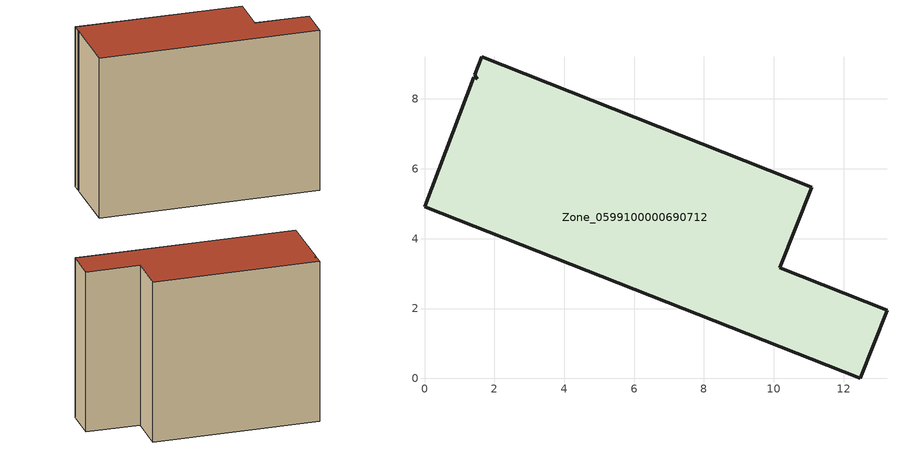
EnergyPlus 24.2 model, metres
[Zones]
Zone_0599100000690712
 floor ground (C_G): 1.41,8.62 1.52,8.59 1.44,8.69 1.64,9.21 11.08,5.47 10.17,3.17 13.24,1.95 12.47,0 0,4.91 z0
 wall outside (C_F): 1.64,9.21 1.44,8.69 1.52,8.59 1.41,8.62 0,4.91 12.47,0 13.24,1.95 10.17,3.17 11.08,5.47 1.64,9.21 z0:10.21
 roof outside (C_R): 1.52,8.59 1.41,8.62 0,4.91 12.47,0 13.24,1.95 10.17,3.17 11.08,5.47 1.64,9.21 1.44,8.69 z10.21
[BUILDING]
Pand.0599100000690712: North Axis=0; Terrain=City; Loads Convergence Tolerance Value=0.04; Temperature Convergence Tolerance Value=0.4; Solar Distribution=FullExterior; Maximum Number of Warmup Days=25; Minimum Number of Warmup Days=1
[Site:Location]
Rotterdam.The.Hague.AP_ZH_NLD Design_Conditions: Latitude=51.96; Longitude=4.45; Time Zone=1; Elevation=-4.5
[SITE:GROUNDTEMPERATURE:BUILDINGSURFACE]
18, 18, 18, 18, 18, 18, 18, 18, 18, 18, 18, 18
[MATERIAL] Thermal Absorptance=0.9; Solar Absorptance=0.7; Visible Absorptance=0.7
Name | Roughness | Thickness | Conductivity | Density | Specific Heat
G.TI.1946 | MediumSmooth | 0.15 | 1 | 540 | 1210
F.TI.1946 | Rough | 0.3 | 0.857143 | 1920 | 840
R.TI.1946 | MediumRough | 0.2 | 0.1 | 1500 | 1000
[CONSTRUCTION]
C_G: G.TI.1946
C_F: F.TI.1946
C_R: R.TI.1946
[ZONE]
Zone_0599100000690712: Type=1; Multiplier=1; Ceiling Height=Autocalculate; Volume=Autocalculate; Floor Area=autocalculate; Part of Total Floor Area=Yes
[ZONEINFILTRATION:DESIGNFLOWRATE]
Infil_Zone_0599100000690712: Zone or ZoneList or Space or SpaceList=Zone_0599100000690712; Schedule=AlwaysOn; Design Flow Rate Calculation Method=Flow/Area; Flow Rate per Floor Area=0.003; Constant Term Coefficient=1; Temperature Term Coefficient=0; Velocity Term Coefficient=0; Velocity Squared Term Coefficient=0
[HVACTEMPLATE:ZONE:IDEALLOADSAIRSYSTEM]
Zone_0599100000690712: Maximum Heating Supply Air Temperature=50; Minimum Cooling Supply Air Temperature=13; Maximum Heating Supply Air Humidity Ratio=0.0156; Minimum Cooling Supply Air Humidity Ratio=0.0077; Heating Limit=NoLimit; Cooling Limit=NoLimit; Dehumidification Control Type=ConstantSensibleHeatRatio; Cooling Sensible Heat Ratio=0.7; Dehumidification Setpoint=60; Humidification Control Type=None; Humidification Setpoint=30; Outdoor Air Method=None; Outdoor Air Flow Rate per Person=0.00944; Outdoor Air Flow Rate per Zone Floor Area=0; Outdoor Air Flow Rate per Zone=0; Demand Controlled Ventilation Type=None; Outdoor Air Economizer Type=NoEconomizer; Heat Recovery Type=None; Sensible Heat Recovery Effectiveness=0.7; Latent Heat Recovery Effectiveness=0.65
[ZONECONTROL:THERMOSTAT]
ThermostatControl_Zone_0599100000690712: Zone or ZoneList=Zone_0599100000690712; Control Type Schedule=DualSetpointControlType; Control 1=Thermostat_Zone_0599100000690712; Temperature Difference Between Cutout And Setpoint=0
[THERMOSTATSETPOINT:DUALSETPOINT]
Thermostat_Zone_0599100000690712: Heating Setpoint Temperature Schedule=HeatingSetpoint_Zone_0599100000690712; Cooling Setpoint Temperature Schedule=CoolingSetpoint_Zone_0599100000690712
[SCHEDULE:COMPACT]
HeatingSetpoint_Zone_0599100000690712: Through: 12/31, For: AllDays, Until: 24:00, 21
CoolingSetpoint_Zone_0599100000690712: Through: 12/31, For: AllDays, Until: 24:00, 24
DualSetpointControlType: Through: 12/31, For: AllDays, Until: 24:00, 4
AlwaysOn: Through: 12/31, For: AllDays, Until: 24:00, 1
